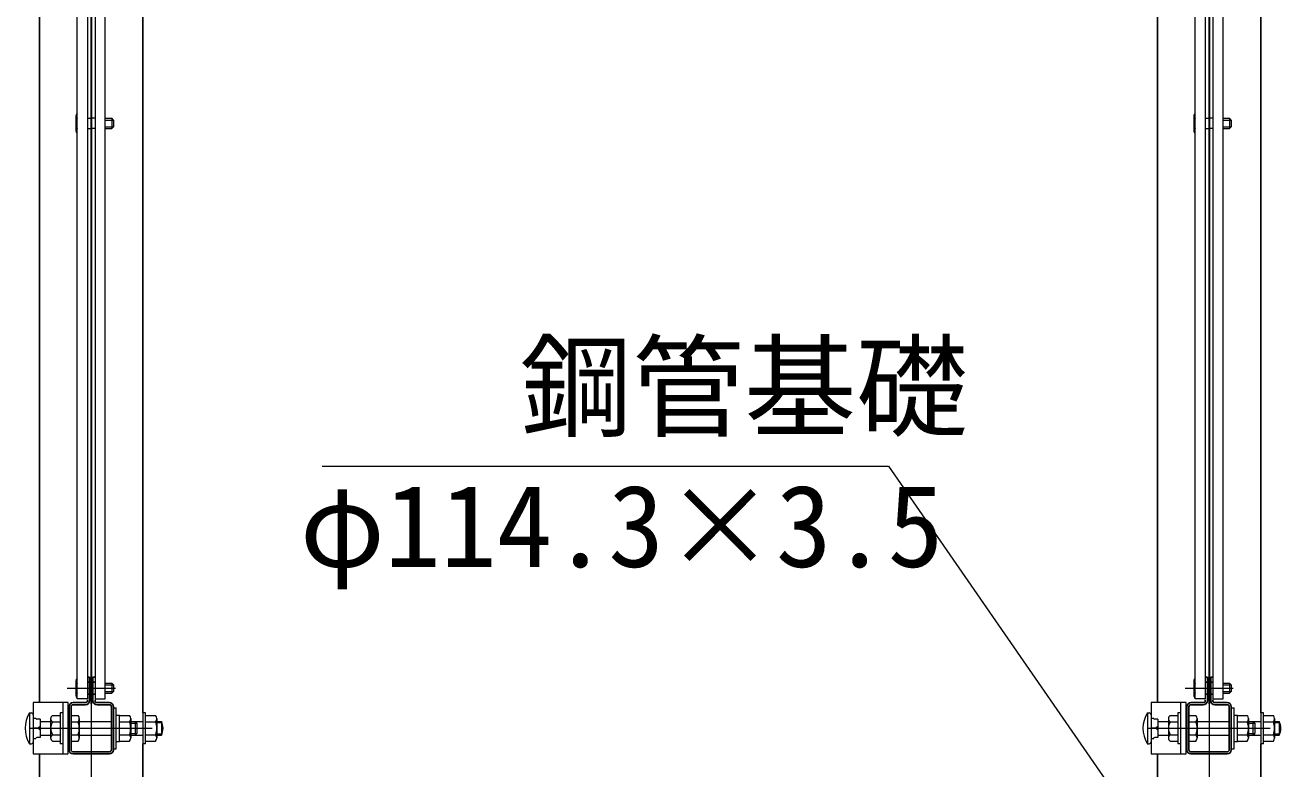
# Model space of a CAD drawing. Units: millimetres, scale not verified. Extents: x -4200 to 4200, y -2970 to 2970.
# Drawn here: x -389 to 346, y -92 to 343 of the extents above; entities that cross this region are included whole.
import ezdxf
from ezdxf.enums import TextEntityAlignment as Align

# ---------------------------------------------------------------- set-up
doc = ezdxf.new("R2010")
doc.units = ezdxf.units.MM
doc.header["$LTSCALE"] = 10
doc.linetypes.add('USER1', pattern=[50.8, 31.75, -6.35, 6.35, -6.35])
for name, color, linetype, lineweight in [('0-2_D-STR1', 1, 'Continuous', 25), ('0-3_D-STR3', 3, 'Continuous', 13), ('0-4_D-BMK', 2, 'USER1', 13), ('0-8_D-STR2', 7, 'Continuous', 13), ('0-C_D-STR-TXT', 7, 'Continuous', 13)]:
    doc.layers.add(name, color=color, linetype=linetype, lineweight=lineweight)
doc.styles.add('ＭＳ ゴシック', font='')
doc.styles.get('ＭＳ ゴシック').set_extended_font_data('MS Gothic')

msp = doc.modelspace()

# ---------------------------------------------------------------- linework, layer by layer
at = {"layer": '0-2_D-STR1'}
for p, q in [((-320.09, 647.5), (-320.09, -59.5)), ((334.52, 647.5), (334.52, -59.5)), ((-380.59, 625.5), (-380.59, -53.5)), ((274.02, 625.5), (274.02, -53.5)), ((-352.54, -38.5), (-351.34, -38.5)), ((-352.54, -41.5), (-351.34, -41.5)), ((-351.34, -52.3), (-351.34, -38.5)), ((-349.34, -52.3), (-349.34, -38.5)), ((-348.14, -38.5), (-349.34, -38.5)), ((-349.34, -41.5), (-348.14, -41.5)), ((302.07, -38.5), (303.27, -38.5)), ((302.07, -41.5), (303.27, -41.5)), ((303.27, -52.3), (303.27, -38.5)), ((305.27, -52.3), (305.27, -38.5)), ((306.47, -38.5), (305.27, -38.5)), ((305.27, -41.5), (306.47, -41.5)), ((-352.54, -48.5), (-351.34, -48.5)), ((-349.34, -48.5), (-348.14, -48.5)), ((302.07, -48.5), (303.27, -48.5)), ((305.27, -48.5), (306.47, -48.5)), ((-363.34, -81.1), (-363.34, -55.9)), ((-362.14, -81.1), (-362.14, -55.9)), ((-360.94, -53.5), (-353.74, -53.5)), ((-360.94, -54.7), (-353.74, -54.7)), ((-352.54, -52.3), (-352.54, -51.75)), ((-348.14, -52.3), (-348.14, -51.75)), ((-339.74, -53.5), (-346.94, -53.5)), ((-339.74, -54.7), (-346.94, -54.7)), ((-338.54, -81.1), (-338.54, -55.9)), ((-337.34, -81.1), (-337.34, -55.9)), ((291.27, -81.1), (291.27, -55.9)), ((292.47, -81.1), (292.47, -55.9)), ((293.67, -53.5), (300.87, -53.5)), ((293.67, -54.7), (300.87, -54.7)), ((302.07, -52.3), (302.07, -51.75)), ((306.47, -52.3), (306.47, -51.75)), ((314.87, -53.5), (307.67, -53.5)), ((314.87, -54.7), (307.67, -54.7)), ((316.07, -81.1), (316.07, -55.9)), ((317.27, -81.1), (317.27, -55.9)), ((-320.09, -77.5), (-320.09, -353.5)), ((334.52, -77.5), (334.52, -353.5)), ((-350.34, -82.3), (-360.94, -82.3)), ((-350.34, -83.5), (-360.94, -83.5)), ((-350.34, -82.3), (-339.74, -82.3)), ((-350.34, -83.5), (-339.74, -83.5)), ((274.02, -83.5), (274.02, -353.5)), ((304.27, -82.3), (293.67, -82.3)), ((304.27, -83.5), (293.67, -83.5)), ((304.27, -82.3), (314.87, -82.3)), ((304.27, -83.5), (314.87, -83.5))]:
    msp.add_line(p, q, dxfattribs=at)
msp.add_lwpolyline([(-380.59, -83.5), (-380.59, -353.5), (-320.09, -353.5)], dxfattribs=at)
for centre, radius, start, end in [((-360.94, -55.9), 2.4, 90, 180), ((-360.94, -55.9), 1.2, 90, 180), ((-353.74, -52.3), 1.2, 270, 0), ((-353.74, -52.3), 2.4, 270, 0), ((-346.94, -52.3), 2.4, 180, 270), ((-346.94, -52.3), 1.2, 180, 270), ((-339.74, -55.9), 2.4, 0, 90), ((-339.74, -55.9), 1.2, 0, 90), ((293.67, -55.9), 2.4, 90, 180), ((293.67, -55.9), 1.2, 90, 180), ((300.87, -52.3), 1.2, 270, 0), ((300.87, -52.3), 2.4, 270, 0), ((307.67, -52.3), 2.4, 180, 270), ((307.67, -52.3), 1.2, 180, 270), ((314.87, -55.9), 2.4, 0, 90), ((314.87, -55.9), 1.2, 0, 90), ((-360.94, -81.1), 2.4, 180, 270), ((-360.94, -81.1), 1.2, 180, 270), ((-339.74, -81.1), 2.4, 270, 0), ((-339.74, -81.1), 1.2, 270, 0), ((293.67, -81.1), 2.4, 180, 270), ((293.67, -81.1), 1.2, 180, 270), ((314.87, -81.1), 2.4, 270, 0), ((314.87, -81.1), 1.2, 270, 0)]:
    msp.add_arc(centre, radius, start, end, dxfattribs=at)
at = {"layer": '0-3_D-STR3'}
for p, q in [((-359.34, 289.83), (-359.34, 281.17)), ((-352.54, 288.5), (-350.54, 288.5)), ((-348.14, 288.5), (-350.14, 288.5)), ((-342.14, 288.5), (-338.34, 288.5)), ((-338.34, 288.5), (-338.34, 282.5)), ((-337.34, 287.5), (-338.34, 288.5)), ((295.27, 289.83), (295.27, 281.17)), ((302.07, 288.5), (304.07, 288.5)), ((306.47, 288.5), (304.47, 288.5)), ((312.47, 288.5), (316.27, 288.5)), ((316.27, 288.5), (316.27, 282.5)), ((317.27, 287.5), (316.27, 288.5)), ((-352.54, 282.5), (-350.54, 282.5)), ((-348.14, 282.5), (-350.14, 282.5)), ((-342.14, 283.5), (-337.34, 283.5)), ((-342.14, 282.5), (-338.34, 282.5)), ((-337.34, 283.5), (-338.34, 282.5)), ((302.07, 282.5), (304.07, 282.5)), ((306.47, 282.5), (304.47, 282.5)), ((312.47, 283.5), (317.27, 283.5)), ((312.47, 282.5), (316.27, 282.5)), ((317.27, 283.5), (316.27, 282.5)), ((-359.34, -40.67), (-359.34, -49.33)), ((-351.34, -42), (-350.54, -42)), ((-350.14, -42), (-349.34, -42)), ((-342.14, -42), (-338.34, -42)), ((-338.34, -42), (-338.34, -48)), ((-337.34, -43), (-338.34, -42)), ((295.27, -40.67), (295.27, -49.33)), ((303.27, -42), (304.07, -42)), ((304.47, -42), (305.27, -42)), ((312.47, -42), (316.27, -42)), ((316.27, -42), (316.27, -48)), ((317.27, -43), (316.27, -42)), ((-351.34, -48), (-350.54, -48)), ((-350.14, -48), (-349.34, -48)), ((-342.14, -47), (-337.34, -47)), ((-342.14, -48), (-338.34, -48)), ((-337.34, -47), (-338.34, -48)), ((303.27, -48), (304.07, -48)), ((304.47, -48), (305.27, -48)), ((312.47, -47), (317.27, -47)), ((312.47, -48), (316.27, -48)), ((317.27, -47), (316.27, -48)), ((-367.04, -53.5), (-367.04, -83.5)), ((-337.34, -56.5), (-335.74, -56.5)), ((-337.34, -56.5), (-335.74, -56.5)), ((-335.74, -80.5), (-335.74, -56.5)), ((287.57, -53.5), (287.57, -83.5)), ((317.27, -56.5), (318.87, -56.5)), ((317.27, -56.5), (318.87, -56.5)), ((318.87, -80.5), (318.87, -56.5)), ((-386.49, -59.5), (-386.49, -77.5)), ((-386.49, -59.5), (-385.39, -59.5)), ((-384.29, -62.56), (-382.79, -62.56)), ((-380.29, -63.18), (-382.17, -63.18)), ((-380.29, -63.18), (-380.29, -73.81)), ((-380.29, -64.5), (-374.14, -64.5)), ((-374.14, -62.87), (-374.14, -74.12)), ((-373.06, -61), (-368.64, -61)), ((-373.06, -64.74), (-368.64, -64.74)), ((-368.64, -59.5), (-368.64, -77.5)), ((-367.04, -59.5), (-368.64, -59.5)), ((-363.84, -61), (-363.34, -61)), ((-363.84, -64.75), (-363.34, -64.75)), ((-362.14, -61), (-358.04, -61)), ((-362.14, -64.75), (-358.04, -64.75)), ((-357.34, -62.72), (-357.34, -74.26)), ((-357.34, -64.5), (-338.54, -64.5)), ((-335.74, -60.8), (-333.74, -60.8)), ((-333.74, -76.2), (-333.74, -60.8)), ((-333.74, -61), (-327.94, -61)), ((-333.74, -64.75), (-327.94, -64.75)), ((-327.24, -62.72), (-327.24, -74.26)), ((-327.24, -64.5), (-320.09, -64.5)), ((-327.24, -65.5), (-323.64, -65.5)), ((-324.64, -64.5), (-323.64, -65.5)), ((-323.64, -65.5), (-323.64, -71.5)), ((-318.49, -59.5), (-320.09, -59.5)), ((-320.09, -59.5), (-320.09, -77.5)), ((-318.49, -77.5), (-318.49, -59.5)), ((-318.49, -61), (-312.69, -61)), ((-318.49, -64.75), (-312.69, -64.75)), ((-311.99, -62.72), (-311.99, -74.26)), ((-311.99, -64.5), (-309.29, -64.5)), ((-311.99, -65.17), (-308.97, -65.17)), ((-309.29, -64.5), (-309.29, -72.5)), ((268.12, -59.5), (268.12, -77.5)), ((268.12, -59.5), (269.22, -59.5)), ((270.32, -62.56), (271.82, -62.56)), ((274.32, -63.18), (272.44, -63.18)), ((274.32, -63.18), (274.32, -73.81)), ((274.32, -64.5), (280.47, -64.5)), ((280.47, -62.87), (280.47, -74.12)), ((281.55, -61), (285.97, -61)), ((281.55, -64.74), (285.97, -64.74)), ((285.97, -59.5), (285.97, -77.5)), ((287.57, -59.5), (285.97, -59.5)), ((290.77, -61), (291.27, -61)), ((290.77, -64.75), (291.27, -64.75)), ((292.47, -61), (296.57, -61)), ((292.47, -64.75), (296.57, -64.75)), ((297.27, -62.72), (297.27, -74.26)), ((297.27, -64.5), (316.07, -64.5)), ((318.87, -60.8), (320.87, -60.8)), ((320.87, -76.2), (320.87, -60.8)), ((320.87, -61), (326.67, -61)), ((320.87, -64.75), (326.67, -64.75)), ((327.37, -62.72), (327.37, -74.26)), ((327.37, -64.5), (334.52, -64.5)), ((327.37, -65.5), (330.97, -65.5)), ((329.97, -64.5), (330.97, -65.5)), ((330.97, -65.5), (330.97, -71.5)), ((336.12, -59.5), (334.52, -59.5)), ((334.52, -59.5), (334.52, -77.5)), ((336.12, -77.5), (336.12, -59.5)), ((336.12, -61), (341.92, -61)), ((336.12, -64.75), (341.92, -64.75)), ((342.62, -62.72), (342.62, -74.26)), ((342.62, -64.5), (345.32, -64.5)), ((342.62, -65.17), (345.64, -65.17)), ((345.32, -64.5), (345.32, -72.5)), ((-381.54, -68.5), (-384.29, -68.5)), ((-380.29, -72.5), (-374.14, -72.5)), ((-373.06, -72.25), (-368.64, -72.25)), ((-363.84, -72.25), (-363.34, -72.25)), ((-362.14, -72.25), (-358.04, -72.25)), ((-357.34, -72.5), (-338.54, -72.5)), ((-333.74, -72.25), (-327.94, -72.25)), ((-327.24, -71.5), (-323.64, -71.5)), ((-327.24, -72.5), (-320.09, -72.5)), ((-318.49, -72.25), (-312.69, -72.25)), ((-311.99, -71.82), (-308.97, -71.82)), ((-311.99, -72.5), (-309.29, -72.5)), ((273.07, -68.5), (270.32, -68.5)), ((274.32, -72.5), (280.47, -72.5)), ((281.55, -72.25), (285.97, -72.25)), ((290.77, -72.25), (291.27, -72.25)), ((292.47, -72.25), (296.57, -72.25)), ((297.27, -72.5), (316.07, -72.5)), ((320.87, -72.25), (326.67, -72.25)), ((327.37, -71.5), (330.97, -71.5)), ((327.37, -72.5), (334.52, -72.5)), ((336.12, -72.25), (341.92, -72.25)), ((342.62, -71.82), (345.64, -71.82)), ((342.62, -72.5), (345.32, -72.5)), ((-386.49, -77.5), (-385.39, -77.5)), ((-384.29, -74.44), (-382.79, -74.44)), ((-380.29, -73.81), (-382.17, -73.81)), ((-373.06, -76), (-368.64, -76)), ((-367.04, -77.5), (-368.64, -77.5)), ((-363.84, -76), (-363.34, -76)), ((-362.14, -76), (-358.04, -76)), ((-337.34, -80.5), (-335.74, -80.5)), ((-335.74, -76.2), (-333.74, -76.2)), ((-333.74, -76), (-327.94, -76)), ((-318.49, -77.5), (-320.09, -77.5)), ((-318.49, -76), (-312.69, -76)), ((268.12, -77.5), (269.22, -77.5)), ((270.32, -74.44), (271.82, -74.44)), ((274.32, -73.81), (272.44, -73.81)), ((281.55, -76), (285.97, -76)), ((287.57, -77.5), (285.97, -77.5)), ((290.77, -76), (291.27, -76)), ((292.47, -76), (296.57, -76)), ((317.27, -80.5), (318.87, -80.5)), ((318.87, -76.2), (320.87, -76.2)), ((320.87, -76), (326.67, -76)), ((336.12, -77.5), (334.52, -77.5)), ((336.12, -76), (341.92, -76))]:
    msp.add_line(p, q, dxfattribs=at)
for points in [[(-358.54, -51.25), (-358.54, 623.25), (-352.54, 623.25), (-352.54, -51.25)], [(-342.14, -51.25), (-342.14, 623.25), (-348.14, 623.25), (-348.14, -51.25)], [(296.07, -51.25), (296.07, 623.25), (302.07, 623.25), (302.07, -51.25)], [(312.47, -51.25), (312.47, 623.25), (306.47, 623.25), (306.47, -51.25)], [(-363.84, -53.5), (-384.29, -53.5), (-384.29, -83.5), (-363.84, -83.5)], [(290.77, -53.5), (270.32, -53.5), (270.32, -83.5), (290.77, -83.5)]]:
    msp.add_lwpolyline(points, close=True, dxfattribs=at)
for points in [[(-342.14, 287.5), (-337.34, 287.5), (-337.34, 283.5)], [(312.47, 287.5), (317.27, 287.5), (317.27, 283.5)], [(-342.14, -43), (-337.34, -43), (-337.34, -47)], [(312.47, -43), (317.27, -43), (317.27, -47)], [(-324.64, -64.5), (-324.64, -72.5), (-323.64, -71.5)], [(329.97, -64.5), (329.97, -72.5), (330.97, -71.5)], [(-380.29, -67.43), (-381.54, -68.5), (-380.29, -69.56)], [(274.32, -67.43), (273.07, -68.5), (274.32, -69.56)]]:
    msp.add_lwpolyline(points, dxfattribs=at)
for centre, radius, start, end in [((-357.7, 289.83), 1.64, 120.65597, 239.34403), ((-353.76, 285.5), 5.58, 148.86338, 211.13662), ((296.91, 289.83), 1.64, 120.65597, 239.34403), ((300.85, 285.5), 5.58, 148.86338, 211.13662), ((-357.7, 281.17), 1.64, 120.65597, 239.34403), ((296.91, 281.17), 1.64, 120.65597, 239.34403), ((-357.7, -40.67), 1.64, 120.65597, 239.34403), ((-353.76, -45), 5.58, 148.86338, 211.13662), ((296.91, -40.67), 1.64, 120.65597, 239.34403), ((300.85, -45), 5.58, 148.86338, 211.13662), ((-357.7, -49.33), 1.64, 120.65597, 239.34403), ((296.91, -49.33), 1.64, 120.65597, 239.34403), ((-372.21, -68.5), 16.88, 147.77316, 212.22684), ((-385.39, -60.6), 1.1, 0, 90), ((-382.17, -62.56), 0.622, 180, 270), ((-371.98, -62.87), 2.16, 120, 240), ((-367.06, -68.5), 7.08, 147.93138, 212.06862), ((-360.19, -62.87), 2.85, 318.83491, 41.16509), ((-367.74, -68.5), 10.39, 338.85295, 21.14705), ((-330.09, -62.87), 2.85, 318.83491, 41.16509), ((-337.64, -68.5), 10.39, 338.85295, 21.14705), ((-314.84, -62.87), 2.85, 318.83491, 41.16509), ((-322.39, -68.5), 10.39, 338.85295, 21.14705), ((-316.79, -68.5), 8.5, 331.92751, 28.07249), ((282.4, -68.5), 16.88, 147.77316, 212.22684), ((269.22, -60.6), 1.1, 0, 90), ((272.44, -62.56), 0.622, 180, 270), ((282.63, -62.87), 2.16, 120, 240), ((287.55, -68.5), 7.08, 147.93138, 212.06862), ((294.43, -62.87), 2.85, 318.83491, 41.16509), ((286.88, -68.5), 10.39, 338.85295, 21.14705), ((324.53, -62.87), 2.85, 318.83491, 41.16509), ((316.98, -68.5), 10.39, 338.85295, 21.14705), ((339.78, -62.87), 2.85, 318.83491, 41.16509), ((332.23, -68.5), 10.39, 338.85295, 21.14705), ((337.82, -68.5), 8.5, 331.92751, 28.07249), ((-371.98, -74.12), 2.16, 120, 240), ((-360.19, -74.12), 2.85, 318.86505, 41.13495), ((-330.09, -74.12), 2.85, 318.86505, 41.13495), ((-314.84, -74.12), 2.85, 318.86505, 41.13495), ((282.63, -74.12), 2.16, 120, 240), ((294.42, -74.12), 2.85, 318.86505, 41.13495), ((324.52, -74.12), 2.85, 318.86505, 41.13495), ((339.77, -74.12), 2.85, 318.86505, 41.13495), ((-385.39, -76.4), 1.1, 270, 0), ((-382.17, -74.44), 0.622, 90, 180), ((269.22, -76.4), 1.1, 270, 0), ((272.44, -74.44), 0.622, 90, 180)]:
    msp.add_arc(centre, radius, start, end, dxfattribs=at)
at = {"layer": '0-4_D-BMK'}
for p, q in [((-350.34, 1476.63), (-350.34, -382.67)), ((304.27, 1476.63), (304.27, -382.67)), ((-350.34, 1427.63), (-350.34, -381.67)), ((304.27, 1427.63), (304.27, -381.67)), ((-364.44, -45), (-336.24, -45)), ((290.17, -45), (318.37, -45)), ((-386.09, -68.5), (-314.59, -68.5)), ((268.52, -68.5), (340.02, -68.5))]:
    msp.add_line(p, q, dxfattribs=at)
at = {"layer": '0-8_D-STR2'}
for p, q in [((-350.54, 627.25), (-350.54, -54.25)), ((-350.14, 627.25), (-350.14, -54.25)), ((304.07, 627.25), (304.07, -54.25)), ((304.47, 627.25), (304.47, -54.25)), ((-350.14, -54.25), (-350.54, -54.25)), ((304.47, -54.25), (304.07, -54.25))]:
    msp.add_line(p, q, dxfattribs=at)
at = {"layer": '0-C_D-STR-TXT'}
msp.add_lwpolyline([(-215.08, 84.99), (116.51, 84.99), (245.39, -101.12)], dxfattribs=at)

# ---------------------------------------------------------------- texts
at = {"layer": '0-C_D-STR-TXT', "style": 'ＭＳ ゴシック'}
for s, p in [('鋼管基礎', (-99.16, 92.84)), ('φ114.3×3.5', (-228.16, 11.48))]:
    msp.add_text(s, height=48.09, dxfattribs=at).set_placement(p, align=Align.BOTTOM_LEFT)

doc.saveas('drawing.dxf')
